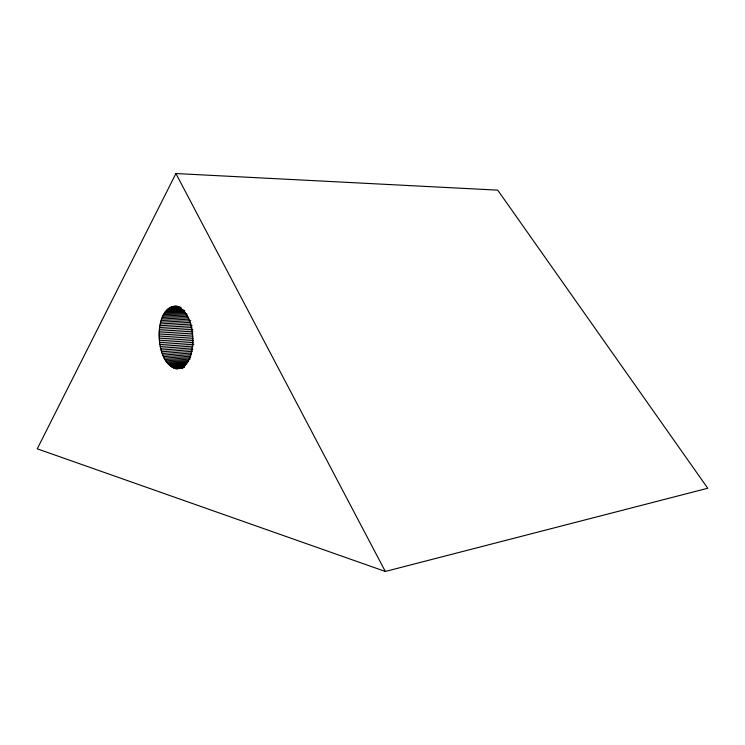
<?xml version="1.0" encoding="UTF-8"?>
<svg xmlns="http://www.w3.org/2000/svg" width="745" height="745" viewBox="0 0 745 745"><rect width="100%" height="100%" fill="white"/><g stroke="black" fill="none" stroke-linecap="round" stroke-linejoin="round"><path stroke-width="1.12" d="M159.095 335.026C159.207 324.289 162.186 306.828 175.68 306.353C189.5 310.274 192.489 327.809 192.862 340.232C192.778 350.997 189.444 369.129 175.569 368.645C162.401 363.988 159.467 347.328 159.095 335.026L192.778 333.062M175.913 173.538L37.25 448.816L385.314 571.462L707.75 488.245L497.725 190.143L175.913 173.538L385.314 571.462M173.464 367.983L183.866 367.136M181.817 367.648L184.136 367.453M174.507 368.365L183.764 367.602M175.569 368.645L182.516 368.067M176.621 368.766L182.413 368.291M170.391 366.112L185.468 364.91M171.406 366.857L185.319 365.73M172.421 367.462L184.015 366.521M167.532 363.29L188.392 361.66M168.463 364.342L187.004 362.889M169.413 365.292L186.799 363.905M165.8 360.897L190.115 359.043M166.657 362.135L188.662 360.44M164.98 359.574L190.459 357.656M163.481 356.65L191.26 354.62M164.207 358.159L190.841 356.175M162.801 355.086L191.735 353M161.6 351.77L192.843 349.591M162.177 353.465L192.266 351.323M161.088 350.048L192.443 347.896M160.212 346.434L193.896 344.209M160.622 348.26L193.132 346.062M159.877 344.572L193.551 342.383M159.598 342.672L193.272 340.53M159.374 340.782L193.057 338.686M159.123 336.936L192.797 334.924M159.207 338.854L192.89 336.796M159.123 333.099L192.815 331.18M159.383 329.327L191.921 327.549M159.216 331.208L192.908 329.327M159.607 327.502L192.145 325.77M159.886 325.686L191.167 324.056M160.631 322.213L190.767 320.713M160.231 323.917L190.347 322.389M161.106 320.555L188.923 319.205M162.205 317.463L187.712 316.28M161.628 318.981L188.289 317.715M163.509 314.66L186.725 313.617M162.829 316.02L187.191 314.912M165.027 312.183L184.769 311.336M164.254 313.375L185.142 312.453M167.597 309.231L181.547 308.663M166.703 310.116L182.972 309.436M165.846 311.103L184.434 310.311M172.514 306.53L177.152 306.353M171.49 306.838L178.446 306.567M170.475 307.266L179.75 306.893M169.488 307.797L181.119 307.331M168.528 308.458L180.15 307.983M173.557 306.335L177.04 306.195"/></g></svg>
